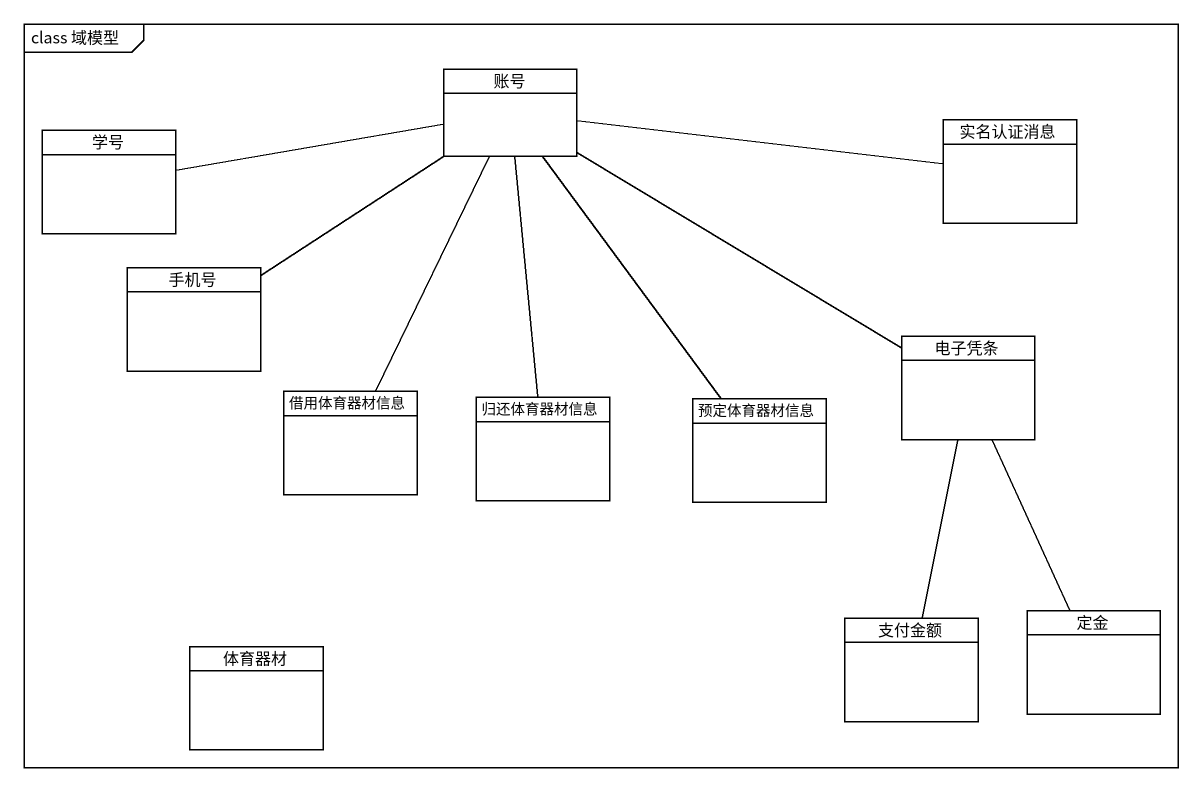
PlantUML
@startuml
mainframe class 域模型
hide circle
hide empty members
class 账号
class 学号
class 实名认证消息
class 手机号
class 电子凭条
class 借用体育器材信息
class 归还体育器材信息
class 预定体育器材信息
class 支付金额
class 定金
class 体育器材
账号 -left- 学号
账号 -right- 实名认证消息
账号 -- 手机号
账号 -- 电子凭条
账号 -- 借用体育器材信息
账号 -- 归还体育器材信息
账号 -- 预定体育器材信息
电子凭条 -- 支付金额
电子凭条 -- 定金
@enduml
